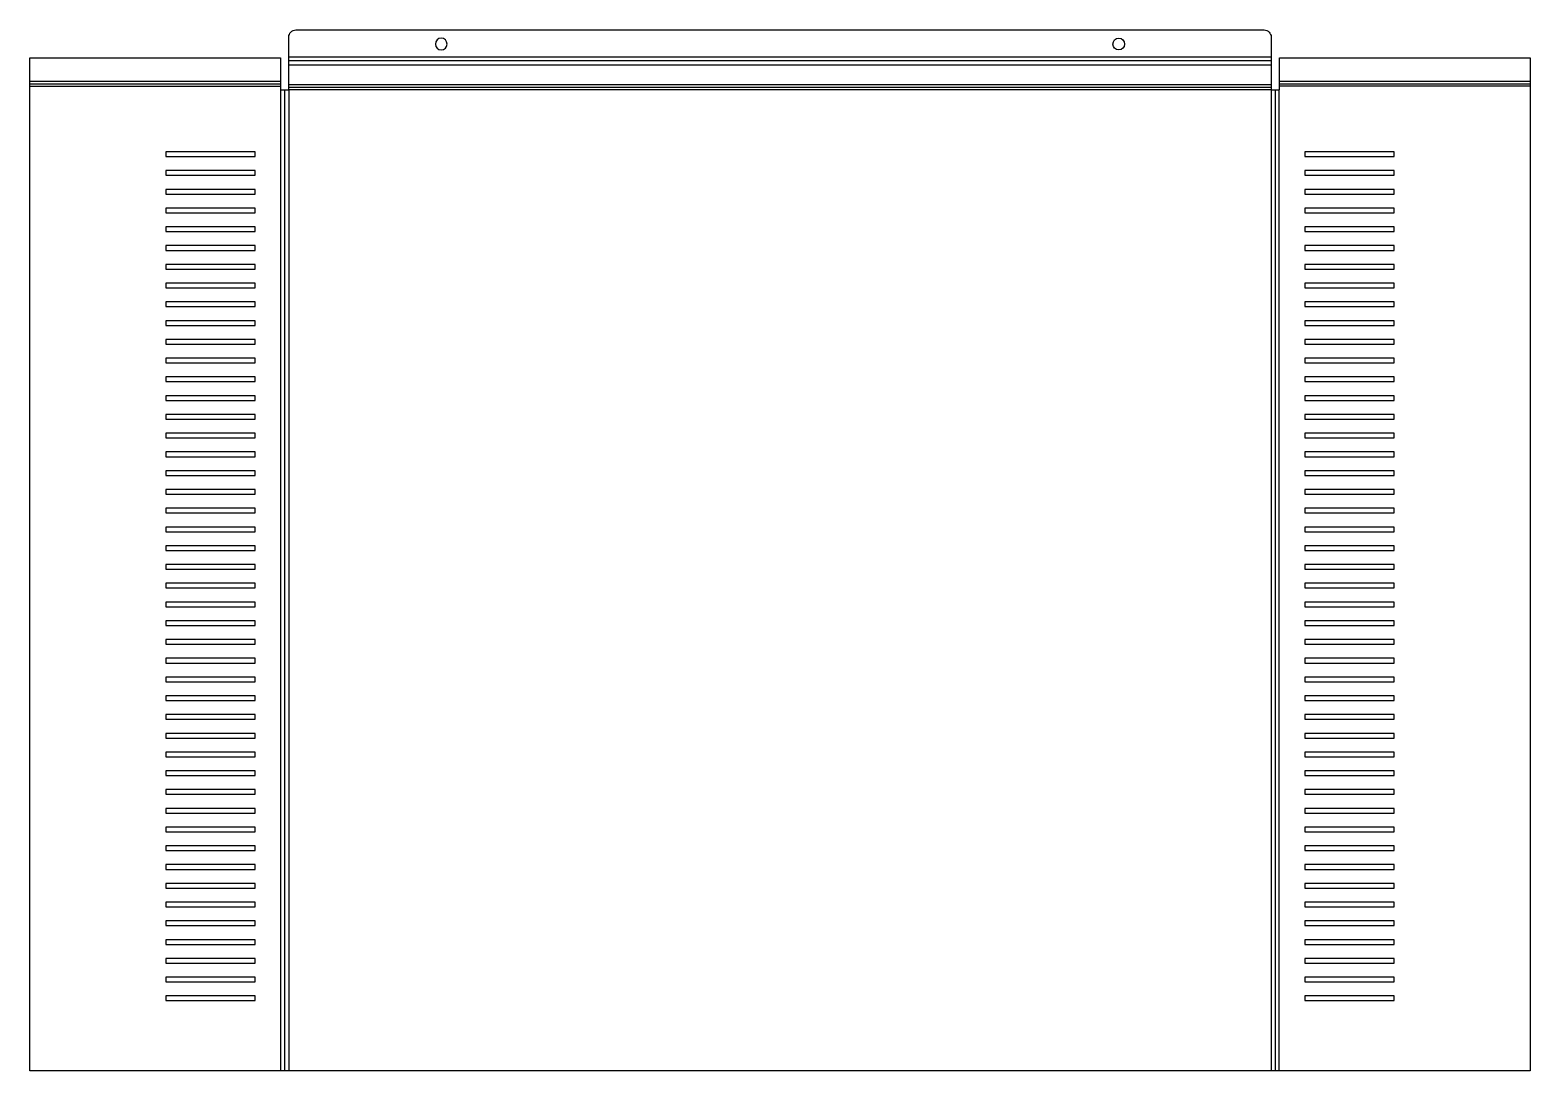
# Model space of a CAD drawing. Header units: millimetres. Extents: x 0 to 640, y 0 to 444.
import ezdxf

# ---------------------------------------------------------------- set-up
doc = ezdxf.new("R2010")
doc.units = ezdxf.units.MM

msp = doc.modelspace()

# ---------------------------------------------------------------- linework, layer by layer
at = {"layer": 'BEND'}
for p, q in [((529.39, 430.78), (110.39, 430.78)), ((0, 421.05), (106.8, 421.05)), ((108.7, 0), (108.7, 418.49)), ((110.39, 419.54), (529.39, 419.54)), ((531.09, 418.49), (531.09, 0)), ((532.99, 421.05), (639.79, 421.05))]:
    msp.add_line(p, q, dxfattribs=at)
at = {"layer": 'BEND_EXTENT'}
for p, q in [((110.39, 432.48), (529.39, 432.48)), ((110.39, 429.08), (529.39, 429.08)), ((0, 422.1), (106.8, 422.1)), ((0, 420), (106.8, 420)), ((107, 0), (107, 418.49)), ((529.39, 420.59), (110.39, 420.59)), ((529.39, 418.49), (110.39, 418.49)), ((110.39, 418.49), (110.39, 0)), ((529.39, 418.49), (529.39, 0)), ((532.79, 0), (532.79, 418.49)), ((532.99, 422.1), (639.79, 422.1)), ((639.79, 420), (532.99, 420))]:
    msp.add_line(p, q, dxfattribs=at)
at = {"layer": 'INTERIOR_PROFILES'}
for points in [[(96, 390), (96, 392), (58, 392), (58, 390)], [(543.79, 392), (543.79, 390), (581.79, 390), (581.79, 392)], [(58, 384), (58, 382), (96, 382), (96, 384)], [(581.79, 382), (581.79, 384), (543.79, 384), (543.79, 382)], [(58, 374), (96, 374), (96, 376), (58, 376)], [(581.79, 374), (581.79, 376), (543.79, 376), (543.79, 374)], [(58, 366), (96, 366), (96, 368), (58, 368)], [(581.79, 366), (581.79, 368), (543.79, 368), (543.79, 366)], [(58, 360), (58, 358), (96, 358), (96, 360)], [(543.79, 360), (543.79, 358), (581.79, 358), (581.79, 360)], [(96, 352), (58, 352), (58, 350), (96, 350)], [(543.79, 350), (581.79, 350), (581.79, 352), (543.79, 352)], [(58, 342), (96, 342), (96, 344), (58, 344)], [(581.79, 342), (581.79, 344), (543.79, 344), (543.79, 342)], [(96, 336), (58, 336), (58, 334), (96, 334)], [(543.79, 336), (543.79, 334), (581.79, 334), (581.79, 336)], [(58, 328), (58, 326), (96, 326), (96, 328)], [(581.79, 328), (543.79, 328), (543.79, 326), (581.79, 326)], [(58, 320), (58, 318), (96, 318), (96, 320)], [(581.79, 318), (581.79, 320), (543.79, 320), (543.79, 318)], [(96, 310), (96, 312), (58, 312), (58, 310)], [(581.79, 312), (543.79, 312), (543.79, 310), (581.79, 310)], [(96, 302), (96, 304), (58, 304), (58, 302)], [(543.79, 304), (543.79, 302), (581.79, 302), (581.79, 304)], [(58, 296), (58, 294), (96, 294), (96, 296)], [(543.79, 294), (581.79, 294), (581.79, 296), (543.79, 296)], [(96, 288), (58, 288), (58, 286), (96, 286)], [(581.79, 288), (543.79, 288), (543.79, 286), (581.79, 286)], [(96, 278), (96, 280), (58, 280), (58, 278)], [(581.79, 278), (581.79, 280), (543.79, 280), (543.79, 278)], [(58, 272), (58, 270), (96, 270), (96, 272)], [(581.79, 272), (543.79, 272), (543.79, 270), (581.79, 270)], [(96, 262), (96, 264), (58, 264), (58, 262)], [(543.79, 262), (581.79, 262), (581.79, 264), (543.79, 264)], [(58, 256), (58, 254), (96, 254), (96, 256)], [(543.79, 254), (581.79, 254), (581.79, 256), (543.79, 256)], [(96, 246), (96, 248), (58, 248), (58, 246)], [(581.79, 246), (581.79, 248), (543.79, 248), (543.79, 246)], [(58, 240), (58, 238), (96, 238), (96, 240)], [(581.79, 240), (543.79, 240), (543.79, 238), (581.79, 238)], [(96, 230), (96, 232), (58, 232), (58, 230)], [(581.79, 230), (581.79, 232), (543.79, 232), (543.79, 230)], [(96, 224), (58, 224), (58, 222), (96, 222)], [(543.79, 224), (543.79, 222), (581.79, 222), (581.79, 224)], [(96, 216), (58, 216), (58, 214), (96, 214)], [(543.79, 214), (581.79, 214), (581.79, 216), (543.79, 216)], [(58, 206), (96, 206), (96, 208), (58, 208)], [(543.79, 208), (543.79, 206), (581.79, 206), (581.79, 208)], [(96, 198), (96, 200), (58, 200), (58, 198)], [(543.79, 198), (581.79, 198), (581.79, 200), (543.79, 200)], [(96, 190), (96, 192), (58, 192), (58, 190)], [(581.79, 190), (581.79, 192), (543.79, 192), (543.79, 190)], [(96, 184), (58, 184), (58, 182), (96, 182)], [(581.79, 182), (581.79, 184), (543.79, 184), (543.79, 182)], [(58, 176), (58, 174), (96, 174), (96, 176)], [(581.79, 176), (543.79, 176), (543.79, 174), (581.79, 174)], [(96, 168), (58, 168), (58, 166), (96, 166)], [(543.79, 168), (543.79, 166), (581.79, 166), (581.79, 168)], [(58, 160), (58, 158), (96, 158), (96, 160)], [(581.79, 158), (581.79, 160), (543.79, 160), (543.79, 158)], [(58, 152), (58, 150), (96, 150), (96, 152)], [(543.79, 150), (581.79, 150), (581.79, 152), (543.79, 152)], [(58, 144), (58, 142), (96, 142), (96, 144)], [(581.79, 142), (581.79, 144), (543.79, 144), (543.79, 142)], [(58, 136), (58, 134), (96, 134), (96, 136)], [(543.79, 136), (543.79, 134), (581.79, 134), (581.79, 136)], [(96, 126), (96, 128), (58, 128), (58, 126)], [(543.79, 126), (581.79, 126), (581.79, 128), (543.79, 128)], [(58, 120), (58, 118), (96, 118), (96, 120)], [(543.79, 120), (543.79, 118), (581.79, 118), (581.79, 120)], [(96, 110), (96, 112), (58, 112), (58, 110)], [(581.79, 110), (581.79, 112), (543.79, 112), (543.79, 110)], [(58, 104), (58, 102), (96, 102), (96, 104)], [(543.79, 102), (581.79, 102), (581.79, 104), (543.79, 104)], [(58, 94), (96, 94), (96, 96), (58, 96)], [(543.79, 94), (581.79, 94), (581.79, 96), (543.79, 96)], [(58, 88), (58, 86), (96, 86), (96, 88)], [(581.79, 88), (543.79, 88), (543.79, 86), (581.79, 86)], [(58, 80), (58, 78), (96, 78), (96, 80)], [(581.79, 80), (543.79, 80), (543.79, 78), (581.79, 78)], [(58, 70), (96, 70), (96, 72), (58, 72)], [(581.79, 72), (543.79, 72), (543.79, 70), (581.79, 70)], [(58, 62), (96, 62), (96, 64), (58, 64)], [(543.79, 64), (543.79, 62), (581.79, 62), (581.79, 64)], [(96, 56), (58, 56), (58, 54), (96, 54)], [(581.79, 56), (543.79, 56), (543.79, 54), (581.79, 54)], [(96, 46), (96, 48), (58, 48), (58, 46)], [(581.79, 48), (543.79, 48), (543.79, 46), (581.79, 46)], [(58, 40), (58, 38), (96, 38), (96, 40)], [(543.79, 40), (543.79, 38), (581.79, 38), (581.79, 40)], [(58, 32), (58, 30), (96, 30), (96, 32)], [(581.79, 32), (543.79, 32), (543.79, 30), (581.79, 30)]]:
    msp.add_lwpolyline(points, close=True, dxfattribs=at)
at = {"layer": 'INTERIOR_PROFILES', "extrusion": (0, 0, -1)}
msp.add_circle((-175.39, 437.98), 2.5, dxfattribs=at)
at = {"layer": 'INTERIOR_PROFILES'}
msp.add_circle((464.39, 437.98), 2.5, dxfattribs=at)
at = {"layer": 'OUTER_PROFILES'}
msp.add_lwpolyline([(106.8, 418.49), (110.39, 418.49), (110.39, 440.98, -0.414214), (113.39, 443.98), (526.39, 443.98, -0.414214), (529.39, 440.98), (529.39, 418.49), (532.99, 418.49), (532.99, 432.09), (639.79, 432.09), (639.79, 0), (0, 0), (0, 432.09), (106.8, 432.09)], format="xyb", close=True, dxfattribs=at)

doc.saveas('drawing.dxf')
